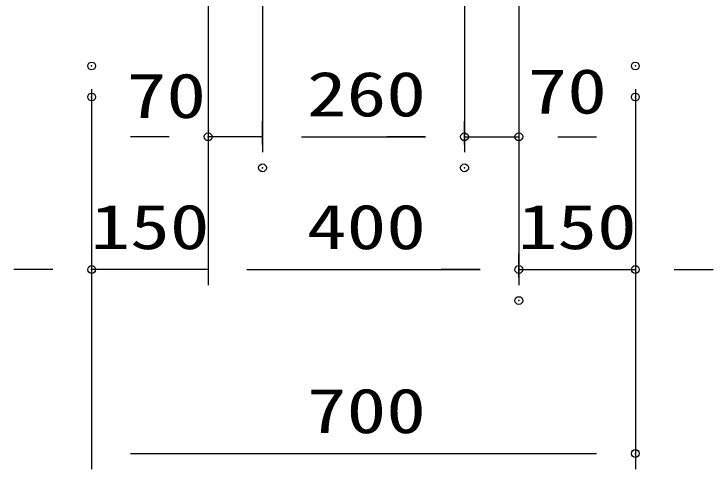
# Model space of a CAD drawing. Units: millimetres, scale not verified. Extents: x -5940 to 5940, y -4200 to 4200.
# Drawn here: x 3241 to 4141, y -1772 to -1186 of the extents above; entities that cross this region are included whole.
import ezdxf
from ezdxf.enums import TextEntityAlignment as Align

# ---------------------------------------------------------------- set-up
doc = ezdxf.new("R2010")
doc.units = ezdxf.units.MM
doc.header["$LTSCALE"] = 20
doc.header["$PDMODE"] = 32
doc.header["$PDSIZE"] = 10
doc.layers.add('0-2_0', color=7, linetype='Continuous', lineweight=25)
doc.layers.add('0-3_DEFPOINTS', color=7, linetype='Continuous')
doc.styles.add('ＭＳ ゴシック', font='')
doc.styles.get('ＭＳ ゴシック').set_extended_font_data('MS Gothic')

msp = doc.modelspace()

# ---------------------------------------------------------------- linework, layer by layer
at = {"layer": '0-2_0', "color": 1}
for p, q in [((3561.32, -578.91), (3561.32, -1364.1)), ((3821.32, -578.91), (3821.32, -1364.1)), ((3491.32, -1157.91), (3491.32, -1535.1)), ((3891.32, -1157.91), (3891.32, -1535.1)), ((3491.32, -1197.91), (3491.32, -1535.1)), ((3491.32, -1197.91), (3491.32, -1364.1)), ((3891.32, -1197.91), (3891.32, -1364.1)), ((3341.32, -1282.91), (3341.32, -1772.1)), ((4041.32, -1282.91), (4041.32, -1772.1)), ((3341.32, -1322.91), (3341.32, -1535.1)), ((4041.32, -1322.91), (4041.32, -1535.1)), ((3561.32, -1354.1), (3561.32, -1324.1)), ((3821.32, -1354.1), (3821.32, -1324.1)), ((3891.32, -1525.1), (3891.32, -1495.1))]:
    msp.add_line(p, q, dxfattribs=at)
at = {"layer": '0-2_0', "color": 2}
for p, q in [((3441.32, -1344.1), (3391.32, -1344.1)), ((3561.32, -1344.1), (3491.32, -1344.1)), ((3611.32, -1344.1), (3661.32, -1344.1)), ((3611.32, -1344.1), (3771.32, -1344.1)), ((3771.32, -1344.1), (3721.32, -1344.1)), ((3821.32, -1344.1), (3891.32, -1344.1)), ((3941.32, -1344.1), (3991.32, -1344.1)), ((3291.32, -1515.1), (3241.32, -1515.1)), ((3491.32, -1515.1), (3341.32, -1515.1)), ((3541.32, -1515.1), (3591.32, -1515.1)), ((3541.32, -1515.1), (3841.32, -1515.1)), ((3841.32, -1515.1), (3791.32, -1515.1)), ((3891.32, -1515.1), (4041.32, -1515.1)), ((4091.32, -1515.1), (4141.32, -1515.1)), ((3391.32, -1752.1), (3991.32, -1752.1))]:
    msp.add_line(p, q, dxfattribs=at)
at = {"layer": '0-3_DEFPOINTS'}
for p in [(3341.32, -1252.91), (4041.32, -1252.91), (3341.32, -1292.91), (4041.32, -1292.91), (3491.32, -1344.1), (3821.32, -1344.1), (3891.32, -1344.1), (3561.32, -1384.1), (3821.32, -1384.1), (3341.32, -1515.1), (3891.32, -1515.1), (4041.32, -1515.1), (3891.32, -1555.1), (4041.32, -1752.1)]:
    msp.add_point(p, dxfattribs=at)

# ---------------------------------------------------------------- texts
at = {"layer": '0-2_0', "color": 3, "style": 'ＭＳ ゴシック', "width": 1.3}
for s, p in [('70', (3902.53, -1331.58)), ('70', (3386.47, -1337.29)), ('260', (3618.46, -1335.2)), ('150', (3339.82, -1506.2)), ('400', (3618.46, -1506.2)), ('150', (3889.82, -1506.2)), ('700', (3618.46, -1743.2))]:
    msp.add_text(s, height=57.77, dxfattribs=at).set_placement(p, align=Align.BOTTOM_LEFT)

doc.saveas('drawing.dxf')
